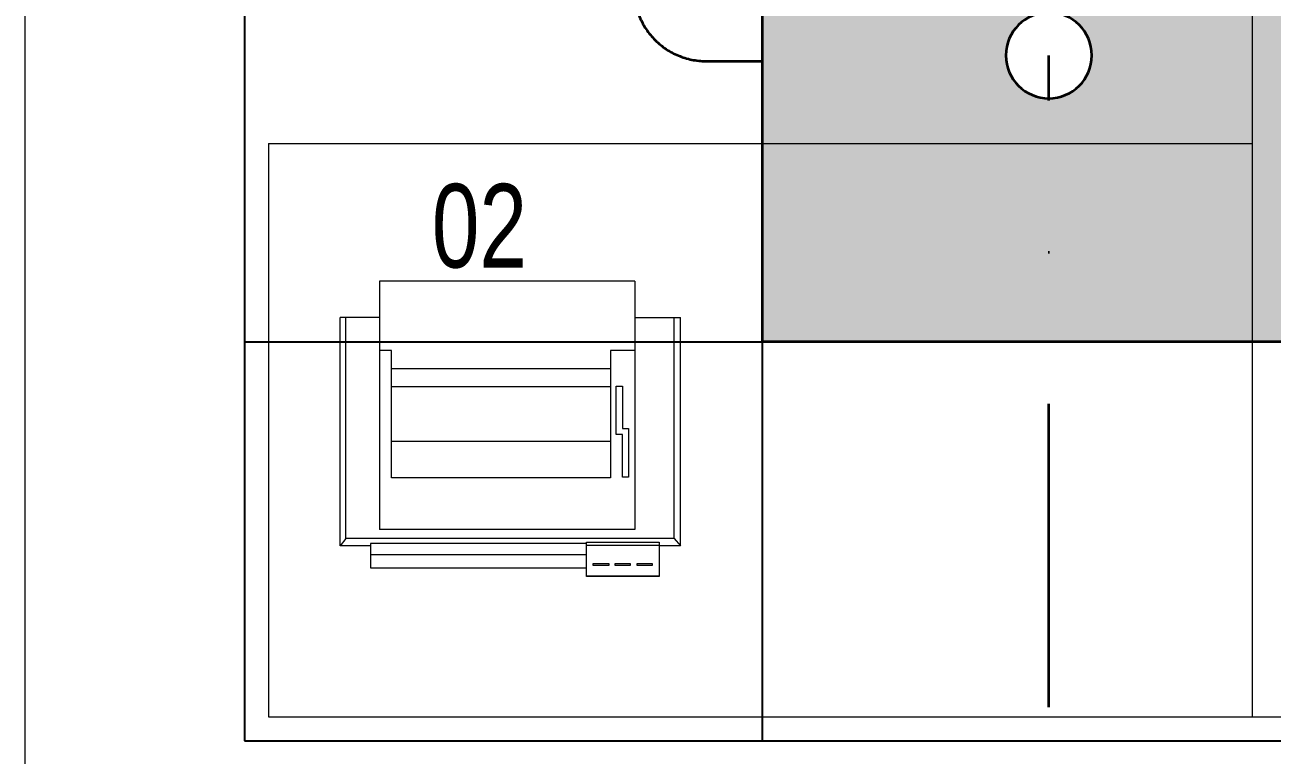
# Model space of a CAD drawing. Header units: inches. Extents: x -12418 to 183584, y -29325 to 19878.
# Drawn here: x 5228 to 6534, y -10032 to -9268 of the extents above; entities that cross this region are included whole.
import ezdxf
from ezdxf.enums import TextEntityAlignment as Align

# ---------------------------------------------------------------- set-up
doc = ezdxf.new("R2010")
doc.units = ezdxf.units.IN
doc.header["$LTSCALE"] = 25
doc.header["$MEASUREMENT"] = 0
doc.linetypes.add('DASHDOT', pattern=[25.4, 12.7, -6.35, 0, -6.35])
doc.layers.get('0').update_dxf_attribs({"color": 8})
for name, color, linetype, lineweight in [('00-Ground Floor$0$72_EGR_EQP_TAG', 142, 'Continuous', 5), ('00-Ground Floor$0$LOADING', 253, 'Continuous', 5), ('00-Ground Floor$0$Walls', 251, 'Continuous', 5), ('E-LITE-CIRC-NUMB', 6, 'Continuous', 25), ('E-LITE-CLNG', 150, 'Continuous', 35), ('E-LITE-CLNG-CNDT', 6, 'DASHDOT', 35), ('E-LITE-CTRL', 6, 'Continuous', 25), ('E-LITE-IDEN', 6, 'Continuous', 25)]:
    doc.layers.add(name, color=color, linetype=linetype, lineweight=lineweight)
doc.layers.add('00-Ground Floor$0$False Ceiling', color=251, linetype='Continuous')
doc.styles.add('00-Ground Floor$0$X3G_ENTITY_257CFD', font='swisscl.ttf', dxfattribs={"height": 200})
doc.styles.add('DC_Simplex', font='SIMPLEX.shx', dxfattribs={"width": 0.7})

# ---------------------------------------------------------------- blocks, each defined once
blk = doc.blocks.new('00-Ground Floor$0$ITPPLT2C-P')
at = {"color": 0}
for p, q in [((0.0229, 0.0318), (0.2618, 0.0318)), ((0.0304, 0.0256), (0.0229, 0.0318)), ((0.0229, 0), (0.0229, 0.0318)), ((0.2618, -0.0096), (0.2618, 0.0318)), ((0.0304, -0.3182), (0.0304, 0.0256)), ((0.0304, 0.0256), (0.2618, 0.0256)), ((0, 0), (0, -0.2262)), ((0.0252, 0), (0, 0)), ((0.0139, 0), (0.0139, -0.2262)), ((0.0252, 0), (0.0139, 0)), ((0.0252, -0.2262), (0.0252, 0)), ((0.0401, -0.2769), (0.0401, -0.0096)), ((0.3, -0.0096), (0.0401, -0.0096)), ((0.2274, -0.0222), (0.2274, -0.0096)), ((0.3, -0.2769), (0.3, -0.0096)), ((0.0939, -0.2515), (0.0939, -0.0222)), ((0.0939, -0.0222), (0.2274, -0.0222)), ((0.1321, -0.2515), (0.1321, -0.0222)), ((0.1894, -0.2515), (0.1894, -0.0222)), ((0.2082, -0.2515), (0.2082, -0.0222)), ((-0.0091, -0.2262), (0.0267, -0.2262)), ((-0.0091, -0.3023), (-0.0091, -0.2262)), ((-0.0087, -0.2262), (0.0236, -0.2262)), ((-0.0087, -0.3023), (-0.0087, -0.2262)), ((0, -0.2262), (0.0252, -0.2262)), ((0.0023, -0.2495), (0.0023, -0.2334)), ((0.0023, -0.2334), (0.0045, -0.2334)), ((0.0045, -0.2334), (0.0045, -0.2495)), ((0.0139, -0.2262), (0.0252, -0.2262)), ((0.0236, -0.2262), (0.0236, -0.3023)), ((0.0267, -0.2262), (0.0267, -0.3023)), ((0.0045, -0.2495), (0.0023, -0.2495)), ((0.0023, -0.2721), (0.0023, -0.2562)), ((0.0023, -0.2562), (0.0045, -0.2562)), ((0.0045, -0.2562), (0.0045, -0.2721)), ((0.2274, -0.2515), (0.0939, -0.2515)), ((0.1395, -0.2575), (0.19, -0.2575)), ((0.1395, -0.2641), (0.1395, -0.2575)), ((0.19, -0.2575), (0.19, -0.2641)), ((0.2274, -0.2769), (0.2274, -0.2515)), ((0.0045, -0.2721), (0.0023, -0.2721)), ((0.0947, -0.2701), (0.0947, -0.2641)), ((0.0947, -0.2641), (0.1395, -0.2641)), ((0.1457, -0.2701), (0.0947, -0.2701)), ((0.19, -0.2641), (0.1457, -0.2641)), ((0.1457, -0.2641), (0.1457, -0.2701)), ((0.0023, -0.295), (0.0023, -0.2793)), ((0.0023, -0.2793), (0.0045, -0.2793)), ((0.0045, -0.2793), (0.0045, -0.295)), ((0.3, -0.2769), (0.0401, -0.2769)), ((0.2618, -0.2769), (0.2618, -0.3246)), ((0.0045, -0.295), (0.0023, -0.295)), ((0.0267, -0.3023), (-0.0091, -0.3023)), ((0.0236, -0.3023), (-0.0087, -0.3023)), ((0.0229, -0.3246), (0.0229, -0.3023)), ((0.0304, -0.3182), (0.0229, -0.3246)), ((0.0229, -0.3246), (0.2618, -0.3246)), ((0.0304, -0.3182), (0.2618, -0.3182))]:
    blk.add_line(p, q, dxfattribs=at)
blk = doc.blocks.new('00-Ground Floor$0$GF21043-P')
at = {"color": 0}
for p, q in [((0.8, 0), (0.8, 0.75)), ((-0.8, 0), (0.8, 0))]:
    blk.add_line(p, q, dxfattribs=at)
blk = doc.blocks.new('00-Ground Floor$0$A$Ce9e1c4c3')
at = {"layer": '00-Ground Floor$0$False Ceiling', "color": 254}
for p, q in [((-94542.1, -6347.4, 0), (-94542.1, -10017.4, 0)), ((-94542.1, -10017.4, 0), (-90902.1, -10017.4, 0))]:
    blk.add_line(p, q, dxfattribs=at)
at = {"layer": '00-Ground Floor$0$False Ceiling', "color": 254, "linetype": 'Continuous'}
for p, q in [((-94000, -10017.4), (-94000, -6347.4)), ((-94542.1, -9600), (-90902.1, -9600))]:
    blk.add_line(p, q, dxfattribs=at)
blk = doc.blocks.new('00-Ground Floor')
at = {"layer": '00-Ground Floor$0$LOADING'}
blk.add_line((5482.9, -9392.4, 0), (6512.9, -9392.4, 0), dxfattribs=at)
at = {"layer": '00-Ground Floor$0$LOADING', "elevation": 0}
blk.add_lwpolyline([(5482.9, -9392.4), (5482.9, -9992.4), (6512.9, -9992.4)], dxfattribs=at)
at = {"layer": '00-Ground Floor$0$Walls'}
for p, q in [((5227.9, -5597.4, 0), (5227.9, -13097.4, 0)), ((5227.9, -5597.4, 0), (5227.9, -13097.4, 0)), ((5457.9, -6347.4, 0), (5457.9, -10017.4, 0)), ((9097.9, -10017.4, 0), (5457.9, -10017.4, 0))]:
    blk.add_line(p, q, dxfattribs=at)
at = {"layer": '00-Ground Floor$0$False Ceiling', "color": 254}
blk.add_blockref('00-Ground Floor$0$A$Ce9e1c4c3', (100000, 0), dxfattribs=at)
at = {"layer": '00-Ground Floor$0$LOADING', "extrusion": (1.19929e-18, -8.17187e-07, 1), "xscale": 1000.000000000002, "yscale": 1000.000000000002, "zscale": 1000.000000000002, "rotation": 270}
blk.add_blockref('00-Ground Floor$0$GF21043-P', (6512.9, -9192.4, 0), dxfattribs=at)
at = {"layer": '00-Ground Floor$0$LOADING', "extrusion": (-8.17187e-07, -1.1992e-18, -1), "xscale": -1000.000000000003, "yscale": 1000.000000000004, "zscale": 1000.000000000003, "rotation": 270.000000006743}
blk.add_blockref('00-Ground Floor$0$ITPPLT2C-P', (-5589.6, -9836.3, 0), dxfattribs=at)
at = {"layer": '00-Ground Floor$0$72_EGR_EQP_TAG', "insert": (5703.8, -9434.6, 0), "char_height": 87.47, "attachment_point": 2, "style": '00-Ground Floor$0$X3G_ENTITY_257CFD'}
blk.add_mtext('02', dxfattribs=at)
blk = doc.blocks.new('*U245')
h = blk.add_hatch(color=254)
h.dxf.hatch_style = 1
h.paths.add_polyline_path([(-300, 300), (-300, -300), (300, -300), (300, 300)])
edge = h.paths.add_edge_path(flags=16)
edge.add_arc((0, 0), 45, 0, 360)
blk.add_lwpolyline([(-300, 300), (-300, -300), (300, -300), (300, 300)], close=True)
blk.add_circle((0, 0), 45)
at = {"layer": 'E-LITE-CIRC-NUMB', "style": 'DC_Simplex', "width": 0.7, "flags": 8}
blk.add_attdef('CIRCUIT', text='', height=200, rotation=0, dxfattribs=at).set_placement((-473.9, 300), align=Align.RIGHT)
at = {"layer": 'E-LITE-CTRL', "style": 'DC_Simplex', "width": 0.7, "flags": 8}
blk.add_attdef('CONTROL', (1118.9, -935), '', height=200, rotation=360, dxfattribs=at)
at = {"layer": 'E-LITE-IDEN', "style": 'DC_Simplex', "width": 0.7, "flags": 8}
blk.add_attdef('TYPE', (-380, 146.8), '', height=200, rotation=360, dxfattribs=at)

msp = doc.modelspace()

# ---------------------------------------------------------------- linework, layer by layer
at = {"layer": 'E-LITE-CLNG-CNDT', "color": 1}
msp.add_lwpolyline([(6000, -5700), (5940.8, -5700, 0.414214), (5865.8, -5775), (5865.8, -9231, 0.414214), (5940.8, -9306), (6000, -9306)], format="xyb", dxfattribs=at)
at = {"layer": 'E-LITE-CLNG-CNDT', "color": 1, "elevation": 0}
msp.add_lwpolyline([(7212.9, -10692.4), (6375, -10692.4, -0.414214), (6300, -10617.4), (6300, -9300)], format="xyb", dxfattribs=at)

# ---------------------------------------------------------------- block references
at = {"layer": 'E-LITE-CLNG'}
ref = msp.add_blockref('*U245', (6300, -9300), dxfattribs=dict(at, xscale=-1))
ref.add_attrib('TYPE', 'LD1', (6680, -9153.2), dxfattribs={"layer": 'E-LITE-IDEN', "height": 200, "rotation": 0, "style": 'DC_Simplex', "width": 0.7, "flags": 8})
at = {"layer": 'E-LITE-CLNG-CNDT', "color": 1}
msp.add_blockref('00-Ground Floor', (0, 0), dxfattribs=at)

doc.saveas('drawing.dxf')
